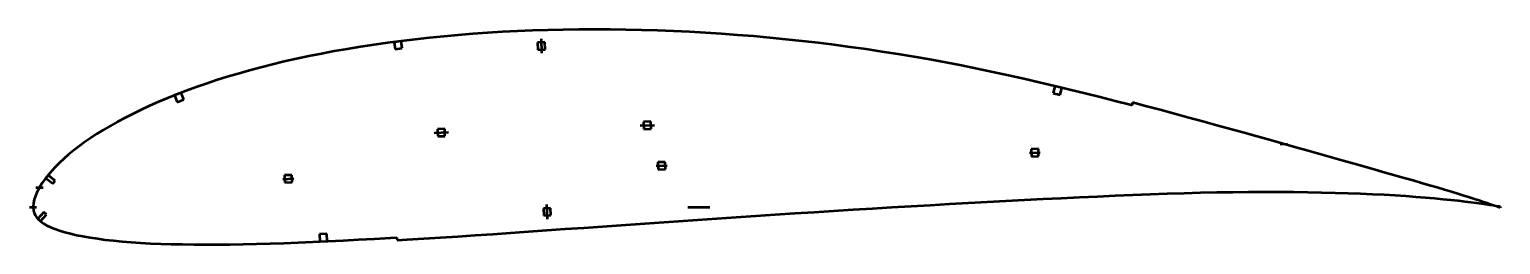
# Model space of a CAD drawing. Header units: metres. Extents: x -285 to 529, y -21 to 98.
import ezdxf

# ---------------------------------------------------------------- set-up
doc = ezdxf.new("R2010")
doc.units = ezdxf.units.M
for name, color, linetype, lineweight in [('FoilLayer', 1, 'Continuous', 50), ('StringerLayer', 1, 'Continuous', 50), ('SubLayer', 1, 'Continuous', 50)]:
    doc.layers.add(name, color=color, linetype=linetype, lineweight=lineweight)

msp = doc.modelspace()

# ---------------------------------------------------------------- linework, layer by layer
at = {"layer": 'FoilLayer'}
for p, q in [((2.01, 97.87), (-6.44, 97.6)), ((10.51, 98.05), (2.01, 97.87)), ((19.09, 98.17), (10.51, 98.05)), ((27.71, 98.23), (19.09, 98.17)), ((36.36, 98.2), (27.71, 98.23)), ((45.06, 98.08), (36.36, 98.2)), ((53.79, 97.89), (45.06, 98.08)), ((62.58, 97.62), (53.79, 97.89)), ((71.39, 97.28), (62.58, 97.62)), ((-94.24, 89.72), (-101.66, 88.59)), ((-86.71, 90.79), (-94.24, 89.72)), ((-79.07, 91.8), (-86.71, 90.79)), ((-71.34, 92.74), (-79.07, 91.8)), ((-63.52, 93.61), (-71.34, 92.74)), ((-55.62, 94.4), (-63.52, 93.61)), ((-47.63, 95.11), (-55.62, 94.4)), ((-39.54, 95.75), (-47.63, 95.11)), ((-31.36, 96.32), (-39.54, 95.75)), ((-23.12, 96.83), (-31.36, 96.32)), ((-14.81, 97.26), (-23.12, 96.83)), ((-6.44, 97.6), (-14.81, 97.26)), ((80.23, 96.87), (71.39, 97.28)), ((89.09, 96.37), (80.23, 96.87)), ((97.96, 95.79), (89.09, 96.37)), ((106.86, 95.14), (97.96, 95.79)), ((115.77, 94.41), (106.86, 95.14)), ((124.68, 93.61), (115.77, 94.41)), ((133.6, 92.74), (124.68, 93.61)), ((142.5, 91.8), (133.6, 92.74)), ((151.4, 90.77), (142.5, 91.8)), ((160.29, 89.66), (151.4, 90.77)), ((169.16, 88.49), (160.29, 89.66)), ((-137.04, 81.92), (-143.75, 80.42)), ((-130.2, 83.38), (-137.04, 81.92)), ((-123.24, 84.78), (-130.2, 83.38)), ((-116.15, 86.12), (-123.24, 84.78)), ((-108.96, 87.39), (-116.15, 86.12)), ((-101.66, 88.59), (-108.96, 87.39)), ((178.03, 87.24), (169.16, 88.49)), ((186.87, 85.91), (178.03, 87.24)), ((195.69, 84.52), (186.87, 85.91)), ((204.48, 83.05), (195.69, 84.52)), ((213.24, 81.51), (204.48, 83.05)), ((221.98, 79.89), (213.24, 81.51)), ((-169.24, 73.76), (-175.27, 71.97)), ((-163.06, 75.52), (-169.24, 73.76)), ((-156.75, 77.22), (-163.06, 75.52)), ((-150.31, 78.85), (-156.75, 77.22)), ((-143.75, 80.42), (-150.31, 78.85)), ((230.69, 78.21), (221.98, 79.89)), ((239.37, 76.47), (230.69, 78.21)), ((248, 74.68), (239.37, 76.47)), ((256.59, 72.8), (248, 74.68)), ((-192.5, 66.29), (-197.95, 64.3)), ((-186.9, 68.23), (-192.5, 66.29)), ((-181.17, 70.12), (-186.9, 68.23)), ((-175.27, 71.97), (-181.17, 70.12)), ((265.15, 70.87), (256.59, 72.8)), ((273.68, 68.89), (265.15, 70.87)), ((282.2, 66.86), (273.68, 68.89)), ((290.67, 64.83), (282.2, 66.86)), ((-213.39, 58.11), (-218.21, 55.99)), ((-208.4, 60.21), (-213.39, 58.11)), ((-203.25, 62.27), (-208.4, 60.21)), ((-197.95, 64.3), (-203.25, 62.27)), ((299.09, 62.78), (290.67, 64.83)), ((307.42, 60.7), (299.09, 62.78)), ((315.69, 58.59), (307.42, 60.7)), ((323.9, 56.47), (315.69, 58.59)), ((325.22, 57.73), (324.83, 56.23)), ((332.44, 55.83), (325.22, 57.73)), ((-231.73, 49.42), (-235.9, 47.2)), ((-227.38, 51.64), (-231.73, 49.42)), ((-222.87, 53.83), (-227.38, 51.64)), ((-218.21, 55.99), (-222.87, 53.83)), ((324.83, 56.23), (323.9, 56.47)), ((340.49, 53.69), (332.44, 55.83)), ((348.46, 51.56), (340.49, 53.69)), ((356.35, 49.4), (348.46, 51.56)), ((364.15, 47.26), (356.35, 49.4)), ((-243.73, 42.7), (-247.38, 40.43)), ((-239.91, 44.95), (-243.73, 42.7)), ((-235.9, 47.2), (-239.91, 44.95)), ((371.85, 45.15), (364.15, 47.26)), ((379.44, 43.06), (371.85, 45.15)), ((386.91, 40.99), (379.44, 43.06)), ((394.24, 38.94), (386.91, 40.99)), ((-257.32, 33.54), (-260.28, 31.26)), ((-254.17, 35.83), (-257.32, 33.54)), ((-250.85, 38.14), (-254.17, 35.83)), ((-247.38, 40.43), (-250.85, 38.14)), ((401.46, 36.92), (394.24, 38.94)), ((408.54, 34.93), (401.46, 36.92)), ((415.49, 32.99), (408.54, 34.93)), ((422.27, 31.08), (415.49, 32.99)), ((-268.04, 24.45), (-270.27, 22.2)), ((-265.63, 26.72), (-268.04, 24.45)), ((-263.04, 28.99), (-265.63, 26.72)), ((-260.28, 31.26), (-263.04, 28.99)), ((428.89, 29.21), (422.27, 31.08)), ((435.35, 27.39), (428.89, 29.21)), ((441.65, 25.61), (435.35, 27.39)), ((447.76, 23.89), (441.65, 25.61)), ((-274.21, 17.78), (-275.91, 15.62)), ((-272.33, 19.97), (-274.21, 17.78)), ((-270.27, 22.2), (-272.33, 19.97)), ((453.7, 22.21), (447.76, 23.89)), ((459.43, 20.59), (453.7, 22.21)), ((464.97, 19.01), (459.43, 20.59)), ((470.32, 17.5), (464.97, 19.01)), ((475.45, 16.04), (470.32, 17.5)), ((-279.86, 9.48), (-280.78, 7.62)), ((-278.73, 11.49), (-279.86, 9.48)), ((-277.41, 13.53), (-278.73, 11.49)), ((-275.91, 15.62), (-277.41, 13.53)), ((362.9, 7.97), (371.94, 8.15)), ((371.94, 8.15), (380.8, 8.27)), ((380.8, 8.27), (389.46, 8.36)), ((389.46, 8.36), (397.94, 8.41)), ((397.94, 8.41), (406.24, 8.42)), ((406.24, 8.42), (414.33, 8.36)), ((414.33, 8.36), (422.2, 8.26)), ((422.2, 8.26), (429.82, 8.12)), ((480.36, 14.64), (475.45, 16.04)), ((485.05, 13.29), (480.36, 14.64)), ((489.52, 11.99), (485.05, 13.29)), ((493.75, 10.74), (489.52, 11.99)), ((497.76, 9.54), (493.75, 10.74)), ((501.54, 8.39), (497.76, 9.54)), ((505.09, 7.3), (501.54, 8.39)), ((-282.47, 2.19), (-282.67, 0.24)), ((-282.67, 0.24), (-282.67, -0.21)), ((-282.09, 4.1), (-282.47, 2.19)), ((-281.56, 5.6), (-282.09, 4.1)), ((-280.78, 7.62), (-281.56, 5.6)), ((192.16, -0.14), (202.79, 0.48)), ((202.79, 0.48), (213.39, 1.11)), ((213.39, 1.11), (223.96, 1.72)), ((223.96, 1.72), (234.48, 2.3)), ((234.48, 2.3), (244.9, 2.85)), ((244.9, 2.85), (255.25, 3.4)), ((255.25, 3.4), (265.53, 3.96)), ((265.53, 3.96), (275.75, 4.49)), ((275.75, 4.49), (285.88, 4.98)), ((285.88, 4.98), (295.9, 5.44)), ((295.9, 5.44), (305.81, 5.91)), ((305.81, 5.91), (315.63, 6.35)), ((315.63, 6.35), (325.35, 6.76)), ((325.35, 6.76), (334.95, 7.11)), ((334.95, 7.11), (344.41, 7.42)), ((344.41, 7.42), (353.72, 7.71)), ((353.72, 7.71), (362.9, 7.97)), ((429.82, 8.12), (437.23, 7.95)), ((437.23, 7.95), (444.4, 7.74)), ((444.4, 7.74), (451.33, 7.48)), ((451.33, 7.48), (457.98, 7.18)), ((457.98, 7.18), (464.37, 6.87)), ((464.37, 6.87), (470.51, 6.52)), ((470.51, 6.52), (476.38, 6.15)), ((476.38, 6.15), (481.94, 5.73)), ((481.94, 5.73), (487.21, 5.3)), ((487.21, 5.3), (492.16, 4.86)), ((492.16, 4.86), (496.84, 4.43)), ((496.84, 4.43), (501.2, 3.99)), ((501.2, 3.99), (505.25, 3.55)), ((508.4, 6.28), (505.09, 7.3)), ((505.25, 3.55), (508.99, 3.11)), ((511.48, 5.31), (508.4, 6.28)), ((508.99, 3.11), (512.39, 2.67)), ((514.3, 4.4), (511.48, 5.31)), ((512.39, 2.67), (515.48, 2.27)), ((516.89, 3.57), (514.3, 4.4)), ((515.48, 2.27), (518.23, 1.89)), ((519.23, 2.79), (516.89, 3.57)), ((518.23, 1.89), (520.67, 1.55)), ((521.33, 2.09), (519.23, 2.79)), ((520.67, 1.55), (522.78, 1.25)), ((523.16, 1.47), (521.33, 2.09)), ((522.78, 1.25), (524.58, 0.99)), ((524.75, 0.92), (523.16, 1.47)), ((524.58, 0.99), (526.05, 0.77)), ((526.06, 0.47), (524.75, 0.92)), ((526.05, 0.77), (527.22, 0.59)), ((527.11, 0.1), (526.06, 0.47)), ((527.88, -0.16), (527.11, 0.1)), ((527.22, 0.59), (528.04, 0.46)), ((528.04, 0.46), (528.57, 0.39)), ((528.75, 0.35), (528.52, -0.38)), ((528.57, 0.39), (528.75, 0.35)), ((-282.67, -0.21), (-282.5, -1.97)), ((-282.5, -1.97), (-282.12, -3.23)), ((-282.12, -3.23), (-281.54, -4.44)), ((-281.54, -4.44), (-280.7, -5.66)), ((-280.7, -5.66), (-279.66, -6.85)), ((-279.66, -6.85), (-278.39, -8)), ((-278.39, -8), (-276.88, -9.08)), ((63.55, -8.47), (74.16, -7.73)), ((74.16, -7.73), (84.81, -7.02)), ((84.81, -7.02), (95.48, -6.29)), ((95.48, -6.29), (106.18, -5.56)), ((106.18, -5.56), (116.93, -4.83)), ((116.93, -4.83), (127.71, -4.12)), ((127.71, -4.12), (138.48, -3.45)), ((138.48, -3.45), (149.23, -2.77)), ((149.23, -2.77), (159.98, -2.08)), ((159.98, -2.08), (170.73, -1.41)), ((170.73, -1.41), (181.47, -0.76)), ((181.47, -0.76), (192.16, -0.14)), ((528.36, -0.33), (527.88, -0.16)), ((528.52, -0.38), (528.36, -0.33)), ((-276.88, -9.08), (-275.12, -10.11)), ((-275.12, -10.11), (-273.03, -11.09)), ((-273.03, -11.09), (-270.64, -12.04)), ((-270.64, -12.04), (-267.97, -12.98)), ((-267.97, -12.98), (-265.12, -13.87)), ((-265.12, -13.87), (-262.02, -14.7)), ((-262.02, -14.7), (-258.67, -15.45)), ((-258.67, -15.45), (-255.05, -16.16)), ((-255.05, -16.16), (-251.17, -16.84)), ((-57.33, -16.86), (-47.86, -16.22)), ((-47.86, -16.22), (-38.25, -15.56)), ((-38.25, -15.56), (-28.5, -14.9)), ((-28.5, -14.9), (-18.64, -14.25)), ((-18.64, -14.25), (-8.69, -13.56)), ((-8.69, -13.56), (1.36, -12.84)), ((1.36, -12.84), (11.53, -12.12)), ((11.53, -12.12), (21.79, -11.39)), ((21.79, -11.39), (32.14, -10.69)), ((32.14, -10.69), (42.53, -9.96)), ((42.53, -9.96), (53, -9.21)), ((53, -9.21), (63.55, -8.47)), ((-251.17, -16.84), (-247.1, -17.47)), ((-247.1, -17.47), (-242.8, -18.04)), ((-242.8, -18.04), (-238.26, -18.53)), ((-238.26, -18.53), (-233.46, -18.97)), ((-233.46, -18.97), (-228.42, -19.37)), ((-228.42, -19.37), (-223.17, -19.74)), ((-223.17, -19.74), (-217.74, -20.06)), ((-217.74, -20.06), (-212.09, -20.3)), ((-212.09, -20.3), (-206.21, -20.47)), ((-206.21, -20.47), (-200.08, -20.6)), ((-200.08, -20.6), (-193.76, -20.7)), ((-193.76, -20.7), (-187.25, -20.74)), ((-187.25, -20.74), (-180.55, -20.72)), ((-180.55, -20.72), (-173.62, -20.63)), ((-173.62, -20.63), (-166.47, -20.5)), ((-166.47, -20.5), (-159.12, -20.34)), ((-159.12, -20.34), (-151.61, -20.15)), ((-151.61, -20.15), (-143.92, -19.89)), ((-143.92, -19.89), (-136.04, -19.58)), ((-136.04, -19.58), (-127.95, -19.22)), ((-127.95, -19.22), (-119.67, -18.86)), ((-119.67, -18.86), (-111.26, -18.46)), ((-111.26, -18.46), (-102.69, -18.02)), ((-102.69, -18.02), (-93.96, -17.52)), ((-93.96, -17.52), (-85.04, -16.99)), ((-85.04, -16.99), (-81.45, -16.78)), ((-81.45, -16.78), (-81.36, -18.32)), ((-81.36, -18.32), (-75.86, -18)), ((-75.86, -18), (-66.66, -17.44)), ((-66.66, -17.44), (-57.33, -16.86))]:
    msp.add_line(p, q, dxfattribs=at)
at = {"layer": 'StringerLayer'}
for p, q in [((-79.09, 91.8), (-83.05, 91.27)), ((-83.05, 91.27), (-82.53, 87.31)), ((-78.57, 87.83), (-79.09, 91.8)), ((-82.53, 87.31), (-78.57, 87.83)), ((282.26, 66.85), (281.32, 62.96)), ((286.14, 65.92), (282.26, 66.85)), ((285.21, 62.03), (286.14, 65.92)), ((-200.75, 63.23), (-204.49, 61.8)), ((-204.49, 61.8), (-203.06, 58.06)), ((-203.06, 58.06), (-199.32, 59.49)), ((-199.32, 59.49), (-200.75, 63.23)), ((281.32, 62.96), (285.21, 62.03)), ((-274.34, 17.61), (-275.58, 16.04)), ((-270.41, 14.53), (-274.34, 17.61)), ((-275.58, 16.04), (-271.64, 12.95)), ((-271.64, 12.95), (-270.41, 14.53)), ((-276.7, -2.79), (-280.02, -6.53)), ((-280.02, -6.53), (-278.52, -7.86)), ((-278.52, -7.86), (-275.21, -4.12)), ((-275.21, -4.12), (-276.7, -2.79)), ((-120.27, -14.88), (-124.26, -15.06)), ((-124.26, -15.06), (-124.09, -19.05)), ((-120.09, -18.88), (-120.27, -14.88)), ((-124.09, -19.05), (-120.09, -18.88))]:
    msp.add_line(p, q, dxfattribs=at)
at = {"layer": 'SubLayer'}
for p, q in [((0.33, 91.11), (-3.67, 90.97)), ((-3.67, 90.97), (-3.53, 86.98)), ((-1.74, 93.04), (-1.46, 85.05)), ((0.47, 87.12), (0.33, 91.11)), ((-3.53, 86.98), (0.47, 87.12)), ((-60.96, 41.08), (-52.97, 41.36)), ((-55.04, 43.29), (-59.03, 43.15)), ((-59.03, 43.15), (-58.89, 39.15)), ((-54.9, 39.29), (-55.04, 43.29)), ((52.97, 45.06), (60.96, 45.34)), ((58.89, 47.26), (54.9, 47.12)), ((54.9, 47.12), (55.04, 43.13)), ((55.04, 43.13), (59.03, 43.27)), ((59.03, 43.27), (58.89, 47.26)), ((-58.89, 39.15), (-54.9, 39.29)), ((406.85, 34.78), (410.85, 34.92)), ((66.8, 24.9), (62.81, 24.76)), ((62.81, 24.76), (62.94, 20.77)), ((66.94, 20.9), (66.8, 24.9)), ((268.26, 29.94), (274.26, 30.15)), ((273.19, 32.11), (269.19, 31.97)), ((269.19, 31.97), (269.33, 27.97)), ((269.33, 27.97), (273.33, 28.11)), ((273.33, 28.11), (273.19, 32.11)), ((-139.58, 17.7), (-143.58, 17.56)), ((-143.58, 17.56), (-143.44, 13.56)), ((-139.44, 13.7), (-139.58, 17.7)), ((61.88, 22.73), (67.87, 22.94)), ((62.94, 20.77), (66.94, 20.9)), ((451.81, 22.22), (452.1, 23.18)), ((-281.1, 10.75), (-277.1, 10.89)), ((-144.51, 15.52), (-138.51, 15.73)), ((-143.44, 13.56), (-139.44, 13.7)), ((490.28, 11.24), (490.57, 12.2)), ((-284.67, 0), (-280.67, 0)), ((1.74, -6.63), (1.46, 1.37)), ((79.33, 0), (91.47, 0)), ((448.98, 7.07), (449.07, 8.06)), ((488.93, 4.64), (489.06, 5.64)), ((508.83, 2.62), (508.99, 3.61)), ((509.41, 5.44), (509.71, 6.39)), ((3.53, -0.56), (-0.47, -0.7)), ((-0.47, -0.7), (-0.33, -4.7)), ((-0.33, -4.7), (3.67, -4.56)), ((3.67, -4.56), (3.53, -0.56))]:
    msp.add_line(p, q, dxfattribs=at)

doc.saveas('drawing.dxf')
